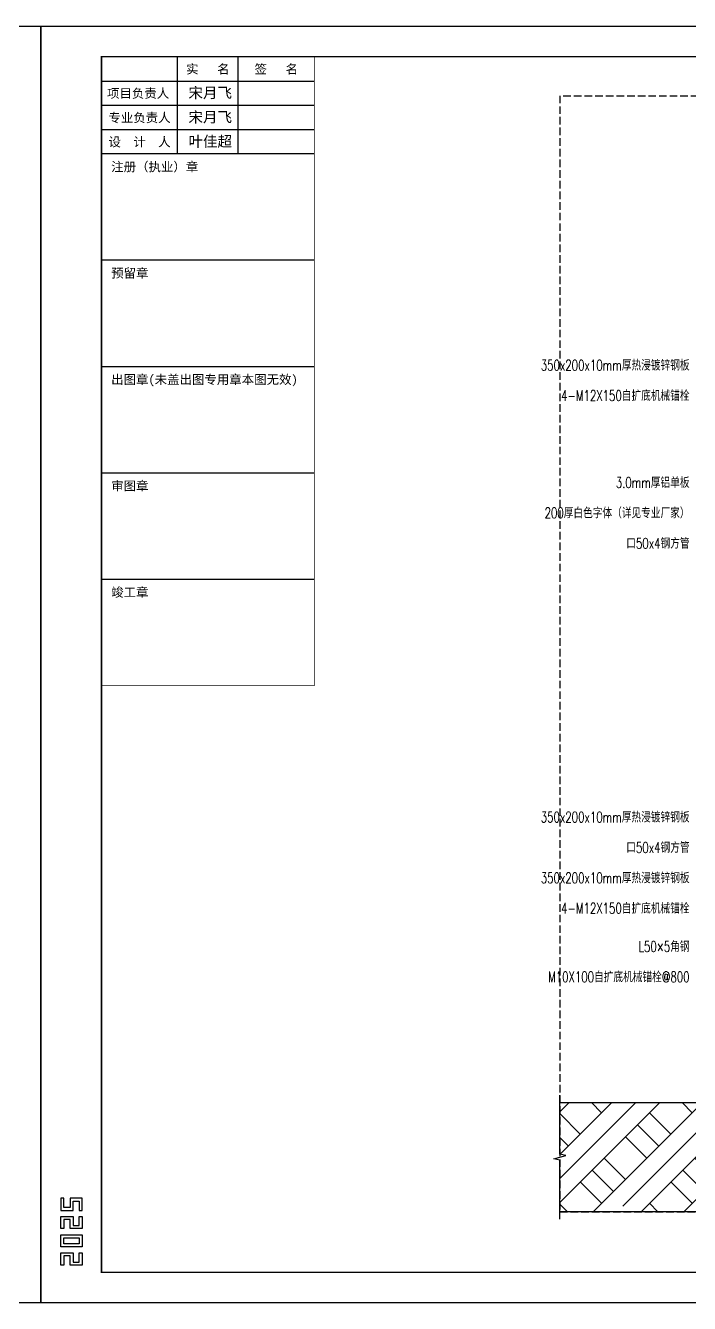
# Model space of a CAD drawing. Extents: x -202236 to 1002404, y -663931 to 1550022.
# Drawn here: x 14150 to 15898, y -357446 to -354082 of the extents above; entities that cross this region are included whole.
import ezdxf
from ezdxf.enums import TextEntityAlignment as Align
from ezdxf.xclip import XClip

# ---------------------------------------------------------------- set-up
doc = ezdxf.new("R2010")
doc.units = 0
doc.linetypes.add('ZN-DASH', pattern=[0.35, 0.25, -0.1])
for name, color, linetype in [('!ZN6-虚线-8', 8, 'ZN-DASH'), ('0-cxFrame', 155, 'Continuous'), ('3符号', 173, 'Continuous'), ('A-HATCH-2', 251, 'Continuous'), ('AS-WALL', 40, 'Continuous'), ('qianming', 155, 'Continuous'), ('TEXT', 7, 'Continuous')]:
    doc.layers.add(name, color=color, linetype=linetype)
doc.layers.add('0-cxText', color=131, linetype='Continuous', lineweight=25)
doc.styles.add('cx_biaoti', font='')
doc.styles.add('cx_tuming', font='simhei.ttf')
doc.styles.add('cx_tuqian1', font='')
doc.styles.add('DHTEXT-1', font='ROMANS.shx', dxfattribs={"width": 0.7, "bigfont": 'CHINESE.shx'})
doc.styles.add('图框宋体', font='', dxfattribs={"width": 0.75})
doc.styles.add('黑体', font='simhei.ttf', dxfattribs={"height": 12})
doc.styles.get('cx_biaoti').set_extended_font_data('SimSun')
doc.styles.get('cx_tuqian1').set_extended_font_data('SimSun')
doc.styles.get('图框宋体').set_extended_font_data('SimSun')

# ---------------------------------------------------------------- blocks, each defined once
blk = doc.blocks.new('zjcx_lan_xinxi(Dragon)')
for p, q in [((7000, -3200), (0, -3200)), ((7000, -6700), (0, -6700)), ((7000, -10200), (0, -10200)), ((7000, -13700), (0, -13700)), ((7000, -17200), (0, -17200))]:
    blk.add_line(p, q)
at = {"const_width": 25}
blk.add_lwpolyline([(0, -20700), (7000, -20700), (7000, 0), (0, 0)], close=True, dxfattribs=at)
for points in [[(2500, -3200), (2500, 0)], [(4500, -3200), (4500, 0)], [(0, -800), (7000, -800)], [(0, -1600), (7000, -1600)], [(0, -2400), (7000, -2400)]]:
    blk.add_lwpolyline(points)
for points in [[(7000, -3200), (7000, 0)], [(0, -3200), (7000, -3200)], [(0, -20700), (7000, -20700), (7000, -3200)], [(0, -20700), (7000, -20700)]]:
    blk.add_lwpolyline(points, dxfattribs=at)
at = {"style": '图框宋体'}
for s, p in [('实   名', (3500, -400)), ('签   名', (5750, -400)), ('项目负责人', (1204, -1200)), ('专业负责人', (1250, -2000)), ('设  计  人', (1250, -2800))]:
    blk.add_text(s, height=300, dxfattribs=at).set_placement(p, align=Align.MIDDLE)
for s, p in [('注册（执业）章', (318, -3771)), ('预留章', (318, -7271)), ('出图章(未盖出图专用章本图无效)', (318, -10771)), ('审图章', (318, -14271)), ('竣工章', (318, -17771))]:
    blk.add_text(s, height=300, dxfattribs=at).set_placement(p)
blk = doc.blocks.new('T-信息(Dragon)')
at = {"layer": '0-cxFrame'}
blk.add_blockref('zjcx_lan_xinxi(Dragon)', (0, 0), dxfattribs=at)
at = {"layer": 'qianming', "color": 3, "style": 'cx_biaoti'}
for s, p in [('宋月飞', (3577, -1186)), ('宋月飞', (3577, -1986)), ('叶佳超', (3577, -2786))]:
    blk.add_text(s, height=350, dxfattribs=at).set_placement(p, align=Align.MIDDLE_CENTER)
blk = doc.blocks.new('TK22.A2 L(Dragon)')
at = {"layer": '0-cxFrame', "color": 7, "const_width": 0.5}
blk.add_lwpolyline([(0, 0), (-594, 0), (-594, 420), (0, 420)], close=True, dxfattribs=at)
at = {"layer": '0-cxFrame', "const_width": 0.5}
blk.add_lwpolyline([(-80, 10), (-574, 10), (-574, 410), (-80, 410)], close=True, dxfattribs=at)
at = {"layer": 'Defpoints', "color": 2}
for points in [[(-586.37, 34.37), (-587.37, 34.37), (-587.37, 30.37), (-583.37, 30.37), (-583.37, 33.37), (-581.37, 33.37), (-581.37, 30.37), (-580.37, 30.37), (-580.37, 34.37), (-584.37, 34.37), (-584.37, 31.37), (-586.37, 31.37), (-586.37, 34.37)], [(-586.37, 24.37), (-587.37, 24.37), (-587.37, 28.37), (-583.37, 28.37), (-583.37, 25.37), (-581.37, 25.37), (-581.37, 28.37), (-580.37, 28.37), (-580.37, 24.37), (-584.37, 24.37), (-584.37, 27.37), (-586.37, 27.37), (-586.37, 24.37)], [(-586.37, 12.37), (-587.37, 12.37), (-587.37, 16.37), (-583.37, 16.37), (-583.37, 13.37), (-581.37, 13.37), (-581.37, 16.37), (-580.37, 16.37), (-580.37, 12.37), (-584.37, 12.37), (-584.37, 15.37), (-586.37, 15.37), (-586.37, 12.37)]]:
    blk.add_lwpolyline(points, dxfattribs=at)
for points in [[(-587.37, 18.37), (-587.37, 22.37), (-580.37, 22.37), (-580.37, 18.37)], [(-586.37, 19.37), (-586.37, 21.37), (-581.37, 21.37), (-581.37, 19.37)]]:
    blk.add_lwpolyline(points, close=True, dxfattribs=at)
at = {"layer": '0-cxFrame', "xscale": 0.01, "yscale": 0.01, "zscale": 0.01}
blk.add_blockref('T-信息(Dragon)', (-574, 410), dxfattribs=at)
at = {"style": '黑体', "flags": 4}
blk.add_attdef('图幅', text='', height=3.3, dxfattribs=at).set_placement((-40, 3), align=Align.RIGHT)
at = {"layer": '0-cxText', "flags": 4}
for tag, height, style, p in [('建设单位', 3.5, 'cx_tuming', (-45, 240)), ('项目名称', 3.5, 'cx_tuming', (-45, 210)), ('子项名称', 3.5, 'cx_tuming', (-45, 180)), ('工程编号', 3.3, 'cx_tuqian1', (-35, 165)), ('图名1', 3.5, 'cx_tuming', (-45, 87)), ('图名2', 3.5, 'cx_tuming', (-45, 79)), ('图名3', 3.5, 'cx_tuming', (-45, 71)), ('出图日期', 3.3, 'cx_tuqian1', (-39, 60)), ('专业', 3.3, 'cx_tuqian1', (-55, 52)), ('图号', 3.3, 'cx_tuqian1', (-55, 44)), ('版次', 3.3, 'cx_tuqian1', (-20, 44))]:
    blk.add_attdef(tag, text='', height=height, dxfattribs=dict(at, style=style)).set_placement(p, align=Align.MIDDLE)
at = {"layer": 'Defpoints', "color": 6, "flags": 4}
for tag, height, style, p in [('tufu', 3.3, '黑体', (-12, 12)), ('dwfname', 4, 'cx_tuqian1', (-80, 3))]:
    blk.add_attdef(tag, text='', height=height, dxfattribs=dict(at, style=style)).set_placement(p, align=Align.RIGHT)
blk = doc.blocks.new('20250915154908')
at = {"layer": 'A-HATCH-2'}
h = blk.add_hatch(dxfattribs=at)
h.set_pattern_fill('夯实土壤', color=256, scale=30)
h.set_pattern_definition([(45, (-818741.49, 173696.04), (-119.218203, 119.218203), []), (45, (-818678.49, 173696.04), (-119.218203, 119.218203), []), (45, (-818615.49, 173696.04), (-119.218203, 119.218203), []), (135, (-818741.49, 173696.04), (-119.218203, -119.218203), [79.5, -89.1]), (135, (-818709.99, 173727.54), (-119.218203, -119.218203), [79.5, -89.1]), (135, (-818678.49, 173759.04), (-119.218203, -119.218203), [79.5, -89.1])])
h.paths.add_polyline_path([(-3692.6, 0), (-3692.6, -359.5), (-2286, -359.5), (-2247.8, -254.5), (-2210.7, -464.5), (-2173.5, -359.5), (-1695.4, -359.5), (-1695.4, -200), (-1395.4, -200), (-1395.8, 0)])
at = {"layer": 'AS-WALL'}
blk.add_lwpolyline([(-3617.1, 0), (-1395.8, 0)], dxfattribs=at)

msp = doc.modelspace()

# ---------------------------------------------------------------- block references
at = {"layer": '!ZN6-虚线-8', "ltscale": 80}
ref = msp.add_blockref('20250915154908', (17967.31, -356917.27), dxfattribs=at)
XClip(ref).set_block_clipping_path([(-2410.5673113203, -287.5065699427), (-630.4496414075, 2649.3774353974)])
at = {"layer": '0-cxFrame', "xscale": 8, "yscale": 8, "zscale": 8}
msp.add_blockref('TK22.A2 L(Dragon)', (14190.2, -357444.07), dxfattribs=at)

# ---------------------------------------------------------------- next in the draw order: linework, layer by layer
at = {"layer": '3符号'}
for points in [[(15556.74, -357223.97), (15556.74, -357069.02), (15540.74, -357065.02), (15572.74, -357057.02), (15556.74, -357053.02), (15556.74, -356898.07)], [(17356.06, -357204.77), (16464.4, -357204.77), (16460.4, -357220.77), (16452.4, -357188.77), (16448.4, -357204.77), (15556.74, -357204.77)]]:
    msp.add_lwpolyline(points, dxfattribs=at)

# ---------------------------------------------------------------- next in the draw order: block references
at = {"layer": '0-cxFrame', "xscale": 8, "yscale": 8, "zscale": 8}
msp.add_blockref('TK22.A2 L(Dragon)', (18942.2, -357444.07), dxfattribs=at)

# ---------------------------------------------------------------- next in the draw order: texts
at = {"layer": 'TEXT', "ltscale": 80, "style": 'DHTEXT-1', "width": 0.7}
for s, p in [('350x200x10mm厚热浸镀锌钢板', (15898.2, -354976.28)), ('4-M12X150自扩底机械锚栓', (15898.2, -355056.28)), ('3.0mm厚铝单板', (15898.2, -355285.07)), ('200厚白色字体（详见专业厂家）', (15898.2, -355365.07)), ('口50x4钢方管', (15898.2, -355445.07)), ('350x200x10mm厚热浸镀锌钢板', (15898.2, -356165.88)), ('口50x4钢方管', (15898.2, -356245.88)), ('350x200x10mm厚热浸镀锌钢板', (15898.2, -356325.88)), ('4-M12X150自扩底机械锚栓', (15898.2, -356405.88)), ('L50×5角钢', (15898.2, -356506.52)), ('M10X100自扩底机械锚栓@800', (15898.2, -356586.52))]:
    msp.add_text(s, height=28, dxfattribs=at).set_placement(p, align=Align.MIDDLE_RIGHT)

doc.saveas('drawing.dxf')
